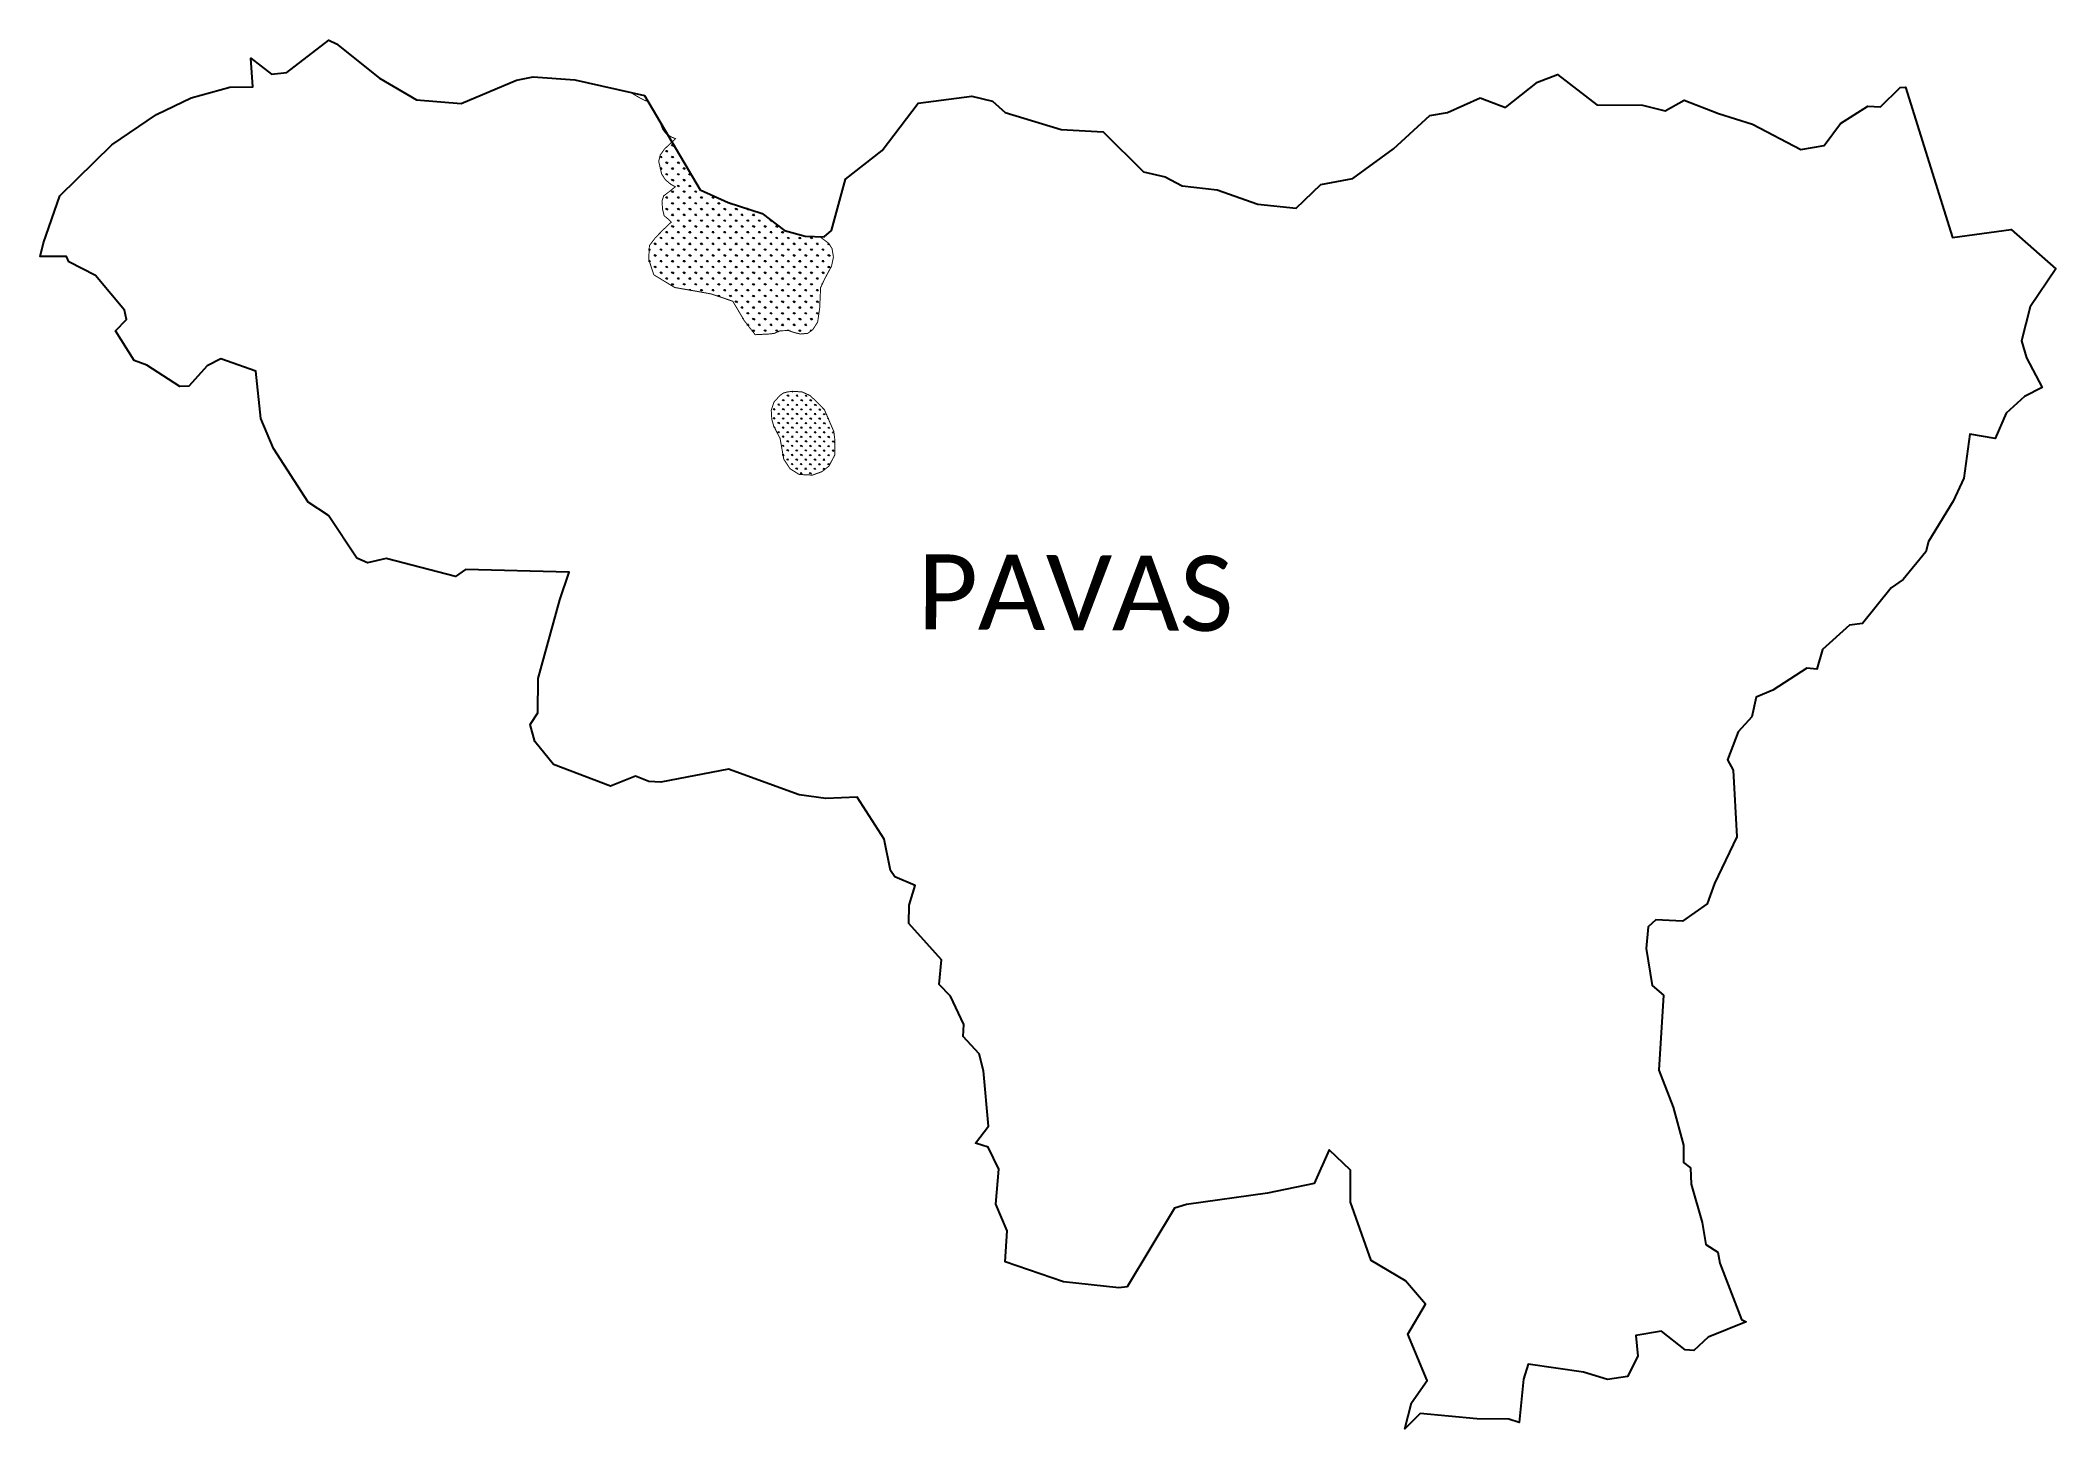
# Model space of a CAD drawing. Header units: metres. Extents: x 318328 to 324580, y 1863969 to 1868275.
import ezdxf

# ---------------------------------------------------------------- set-up
doc = ezdxf.new("R2010")
doc.units = ezdxf.units.M
for name, color, linetype in [('MANGROOVES', 112, 'Continuous'), ('village', 3, 'Continuous'), ('VILLAGE NAME', 250, 'Continuous')]:
    doc.layers.add(name, color=color, linetype=linetype)

msp = doc.modelspace()

# ---------------------------------------------------------------- hatches: boundary and pattern name
at = {"layer": 'MANGROOVES'}
h = msp.add_hatch(dxfattribs=at)
h.set_pattern_fill('GRASS', color=256)
h.paths.add_polyline_path([(320202.3, 1868104.2), (320160.6, 1868113.6), (320162.2, 1868111.6), (320188.6, 1868095.9), (320207.1, 1868086.9), (320212.6, 1868086.9)])
h = msp.add_hatch(dxfattribs=at)
h.set_pattern_fill('GRASS', color=256)
h.paths.add_polyline_path([(320784.3, 1867628.7), (320773.5, 1867645.6), (320746, 1867666.3), (320700.8, 1867667.4), (320637.2, 1867685.3), (320567.1, 1867737.8), (320461.8, 1867772.3), (320375.5, 1867811.1), (320287.7, 1867959.7), (320263.8, 1867937.1), (320251.3, 1867919.1), (320246.4, 1867900.1), (320255.6, 1867860.3), (320267, 1867842.7), (320284, 1867828.4), (320297.9, 1867820.7), (320276.9, 1867803.9), (320261.8, 1867792.5), (320256.6, 1867775.7), (320258.5, 1867751.1), (320263.3, 1867730.9), (320274.8, 1867721.4), (320285.3, 1867711), (320260, 1867687.1), (320236.5, 1867663.1), (320217.7, 1867638.5), (320215.4, 1867596.2), (320231.2, 1867547.8), (320296.1, 1867508.3), (320362.8, 1867496.8), (320410, 1867488.2), (320476.3, 1867465.7), (320512.2, 1867405), (320545.8, 1867361.9), (320592.4, 1867364.3), (320605.4, 1867366.2), (320623.3, 1867374.2), (320649.7, 1867374.7), (320667.2, 1867368.5), (320686.3, 1867364), (320708.7, 1867366.1), (320724.4, 1867377.6), (320739.4, 1867401), (320745.8, 1867443.9), (320748.7, 1867507.8), (320761.2, 1867534.8), (320782.6, 1867574.6), (320788.5, 1867602.5)])
h = msp.add_hatch(dxfattribs=at)
h.set_pattern_fill('GRASS', color=256, scale=20, angle=-0.36313)
h.set_pattern_definition([(89.6368715, (0, 0), (-14.05222234, 14.23148085), [3.75, -24.53427126]), (44.6368715, (0, 0), (-14.05222234, 14.23148085), [3.75, -16.25]), (134.6368715, (0, 0), (-14.23148085, -14.05222234), [3.75, -16.25])])
h.paths.add_polyline_path([(320633.9, 1867181.4), (320649.8, 1867185.1), (320668.3, 1867186), (320691.3, 1867184.4), (320715, 1867173.6), (320727.5, 1867162.4), (320760.7, 1867129), (320789.8, 1867061.3), (320792.9, 1867035), (320792.9, 1866989.3), (320774.4, 1866954.1), (320752.9, 1866937.2), (320723.4, 1866926.4), (320682.4, 1866928.4), (320654, 1866946.1), (320634.5, 1866975.6), (320623, 1867040.3), (320603.3, 1867078.3), (320597.3, 1867099.3), (320595.6, 1867127.8), (320604.3, 1867153.3), (320622.7, 1867173.6)])

# ---------------------------------------------------------------- linework, layer by layer
at = {"color": 3}
msp.add_lwpolyline([(322795.1, 1868096.4), (322873.6, 1868066.2)], dxfattribs=at)
at = {"layer": 'MANGROOVES', "const_width": 3.02, "flags": 128}
for points in [[(320160.6, 1868113.6), (320162.2, 1868111.6), (320188.6, 1868095.9), (320207.1, 1868086.9), (320212.6, 1868086.9)], [(320253.2, 1868018.2), (320253.3, 1868012.7), (320258.9, 1867998.8), (320267.9, 1867986.8), (320286.9, 1867974.4), (320298.7, 1867970.1), (320263.8, 1867937.1), (320251.3, 1867919.1), (320246.4, 1867900.1), (320255.6, 1867860.3), (320267, 1867842.7), (320284, 1867828.4), (320297.9, 1867820.7), (320276.9, 1867803.9), (320261.8, 1867792.5), (320256.6, 1867775.7), (320258.5, 1867751.1), (320263.3, 1867730.9), (320274.8, 1867721.4), (320285.3, 1867711), (320260, 1867687.1), (320236.5, 1867663.1), (320217.7, 1867638.5), (320215.4, 1867596.2), (320231.2, 1867547.8), (320296.1, 1867508.3), (320362.8, 1867496.8), (320410, 1867488.2), (320476.3, 1867465.7), (320512.2, 1867405), (320545.8, 1867361.9), (320592.4, 1867364.3), (320605.4, 1867366.2), (320623.3, 1867374.2), (320649.7, 1867374.7), (320667.2, 1867368.5), (320686.3, 1867364), (320708.7, 1867366.1), (320724.4, 1867377.6), (320739.4, 1867401), (320745.8, 1867443.9), (320748.7, 1867507.8), (320761.2, 1867534.8), (320782.6, 1867574.6), (320788.5, 1867602.5), (320784.3, 1867628.7), (320773.5, 1867645.6), (320746, 1867666.3)]]:
    msp.add_lwpolyline(points, dxfattribs=at)
msp.add_lwpolyline([(320633.9, 1867181.4), (320649.8, 1867185.1), (320668.3, 1867186), (320691.3, 1867184.4), (320715, 1867173.6), (320727.5, 1867162.4), (320760.7, 1867129), (320789.8, 1867061.3), (320792.9, 1867035), (320792.9, 1866989.3), (320774.4, 1866954.1), (320752.9, 1866937.2), (320723.4, 1866926.4), (320682.4, 1866928.4), (320654, 1866946.1), (320634.5, 1866975.6), (320623, 1867040.3), (320603.3, 1867078.3), (320597.3, 1867099.3), (320595.6, 1867127.8), (320604.3, 1867153.3), (320622.7, 1867173.6)], close=True, dxfattribs=at)
at = {"layer": 'village', "color": 3}
for points in [[(322581.9, 1864048.6, 0), (322630.4, 1864117.8, 0), (322570.4, 1864262.3, 0), (322625, 1864354.7, 0), (322563.6, 1864427.1, 0), (322456.5, 1864490.7, 0), (322392.3, 1864671.1, 0), (322392.9, 1864770.2, 0), (322325.9, 1864833.8, 0), (322279.8, 1864729.1, 0), (322135.1, 1864699.2, 0), (321883.5, 1864663.9, 0), (321846.1, 1864652.8, 0), (321699.7, 1864408.5, 0), (321674.1, 1864405.7, 0), (321501.8, 1864424.4, 0), (321321.4, 1864486.3, 0), (321327.8, 1864582.8, 0), (321292.3, 1864665.5, 0), (321301.3, 1864774, 0), (321268.9, 1864842, 0), (321228.7, 1864854.8, 0), (321269.2, 1864907.3, 0), (321254.5, 1865079.1, 0), (321240.2, 1865131.4, 0), (321190.5, 1865185.1, 0), (321193.1, 1865222.3, 0), (321151.9, 1865310, 0), (321116, 1865346.1, 0), (321123.8, 1865422.6, 0), (321022.1, 1865535.8, 0), (321023.7, 1865592.9, 0), (321042.5, 1865654, 0), (320979.2, 1865680.1, 0), (320965.6, 1865700.5, 0), (320946.3, 1865797.5, 0), (320861.7, 1865927.9, 0), (320765.4, 1865923.7, 0), (320681.9, 1865935.1, 0), (320462.6, 1866014.5, 0), (320253.4, 1865974.4, 0), (320215.8, 1865976.5, 0), (320174.6, 1865993, 0), (320096.9, 1865961.3, 0), (319919.7, 1866029.2, 0), (319862.5, 1866100.4, 0), (319847.5, 1866153.3, 0), (319871.7, 1866189.5, 0), (319872.6, 1866296, 0), (319940.1, 1866539.5, 0), (319969.2, 1866625.1, 0), (319647.3, 1866633.9, 0), (319616.6, 1866612.2, 0), (319400.5, 1866668.3, 0), (319342.7, 1866654.4, 0), (319309.6, 1866668.5, 0), (319222, 1866801.2, 0), (319159.1, 1866842.5, 0), (319051.8, 1867008.5, 0), (319011.9, 1867102.2, 0), (318997, 1867249.2, 0), (318887.7, 1867286.6, 0), (318845.4, 1867265.8, 0), (318789, 1867202.3, 0), (318761.2, 1867200.9, 0), (318658.1, 1867267.2, 0), (318619.2, 1867281.8, 0), (318561.2, 1867374.4, 0), (318595.3, 1867409.2, 0), (318588.9, 1867438.2, 0), (318499.7, 1867545.3, 0), (318416.9, 1867587.7, 0), (318409.6, 1867604.4, 0), (318328.1, 1867604.2, 0), (318337.5, 1867647.3, 0), (318388.4, 1867792.5, 0), (318549.9, 1867950.8, 0), (318688.6, 1868045, 0), (318796.6, 1868097, 0), (318916.2, 1868129.2, 0), (318987.3, 1868130.4, 0), (318980.9, 1868219.3, 0), (319045.8, 1868170.4, 0), (319093.2, 1868175.3, 0), (319223.1, 1868275, 0), (319246.9, 1868264.3, 0), (319380.2, 1868157.9, 0), (319495.1, 1868090.3, 0), (319633.9, 1868078.7, 0), (319805.4, 1868151.8, 0), (319857.5, 1868162.2, 0), (319986.1, 1868152.9, 0), (320202.3, 1868104.2, 0), (320375.5, 1867811.1, 0), (320461.8, 1867772.3, 0), (320567.1, 1867737.8, 0), (320637.2, 1867685.3, 0), (320700.8, 1867667.4, 0), (320760.1, 1867665.9, 0), (320782.5, 1867684.6, 0), (320825.8, 1867844.6, 0), (320939.8, 1867933.2, 0), (321050.9, 1868079.9, 0), (321218.2, 1868102, 0), (321282.4, 1868086.5, 0), (321321.4, 1868050.6, 0), (321494.8, 1867998.4, 0), (321625.3, 1867991.5, 0), (321750.5, 1867866.7, 0), (321817.4, 1867851.2, 0), (321870.4, 1867823.7, 0), (321978.6, 1867811.1, 0), (322105.5, 1867766.9, 0), (322224, 1867753.9, 0), (322300.5, 1867828.2, 0), (322399.9, 1867846.4, 0), (322526.1, 1867938.6, 0), (322638.6, 1868041.5, 0), (322693.7, 1868051.2, 0), (322795.1, 1868096.4, 0)], [(322873.6, 1868066.2, 0), (322973, 1868144.7, 0), (323034.3, 1868168.8, 0), (323156.5, 1868075.3, 0), (323298.5, 1868073.4, 0), (323368.4, 1868056.7, 0), (323427.4, 1868089.7, 0), (323534.6, 1868047.7, 0), (323639.7, 1868015.3, 0), (323789.4, 1867936.2, 0), (323861.6, 1867948.9, 0), (323912.3, 1868016.8, 0), (323997.3, 1868070.6, 0), (324036.7, 1868068.9, 0), (324097.3, 1868128.2, 0), (324114.5, 1868129.5, 0), (324260.4, 1867663.6, 0), (324441.8, 1867687.9, 0), (324580.1, 1867566.3, 0), (324500.9, 1867448.2, 0), (324473.7, 1867342.6, 0), (324489.7, 1867290.2, 0), (324537.8, 1867198, 0), (324483.6, 1867170.7, 0), (324426.2, 1867119, 0), (324392.5, 1867039.9, 0), (324314.3, 1867053.6, 0), (324295.3, 1866916.8, 0), (324262.4, 1866845.9, 0), (324185.8, 1866720.2, 0), (324176.8, 1866688.7, 0), (324107.4, 1866602.4, 0), (324069.8, 1866576.8, 0), (323980.9, 1866466.5, 0), (323940, 1866460.6, 0), (323856.5, 1866385.3, 0), (323838.7, 1866325, 0), (323808.6, 1866327.9, 0), (323702.3, 1866259.6, 0), (323651.1, 1866237.9, 0), (323637.6, 1866176.6, 0), (323594.8, 1866129.8, 0), (323562.3, 1866043, 0), (323579.4, 1866011.7, 0), (323590.9, 1865804.5, 0), (323522, 1865659.4, 0), (323499.1, 1865596.2, 0), (323422.4, 1865542.5, 0), (323339.3, 1865547.3, 0), (323316.2, 1865525.6, 0), (323309.4, 1865458.5, 0), (323328.6, 1865343.3, 0), (323363.8, 1865313, 0), (323348.6, 1865080.8, 0), (323393.5, 1864966.4, 0), (323425.1, 1864848, 0), (323425.2, 1864794.6, 0), (323447.5, 1864778.3, 0), (323448.9, 1864727.6, 0), (323483.4, 1864608.3, 0), (323495.1, 1864539.8, 0), (323532.2, 1864516.4, 0), (323538.5, 1864482.3, 0), (323605.3, 1864307.1, 0), (323619.7, 1864300.6, 0), (323502.5, 1864252.5, 0), (323457.1, 1864211.7, 0), (323431.1, 1864213.3, 0), (323356.9, 1864271.2, 0), (323277.6, 1864258.1, 0), (323284, 1864193.6, 0), (323252.3, 1864130.2, 0), (323189.6, 1864121.9, 0), (323115.2, 1864144.2, 0), (322944, 1864169.1, 0), (322929.3, 1864122.4, 0), (322915.9, 1863987.9, 0), (322884.2, 1863998.2, 0), (322784.7, 1863998.9, 0), (322608.4, 1864016, 0), (322560.7, 1863968.9, 0), (322581.9, 1864048.6, 0)]]:
    msp.add_polyline3d(points, dxfattribs=at)

# ---------------------------------------------------------------- texts
at = {"layer": 'VILLAGE NAME', "insert": (321050, 1866681), "char_height": 232.82, "attachment_point": 1, "rotation": 359.67619}
msp.add_mtext_dynamic_manual_height_columns('{\\fCalibri|b0|i0|c0|p34;PAVAS}', width=3054.605, gutter_width=1164.1, heights=[0], dxfattribs=at)

doc.saveas('drawing.dxf')
